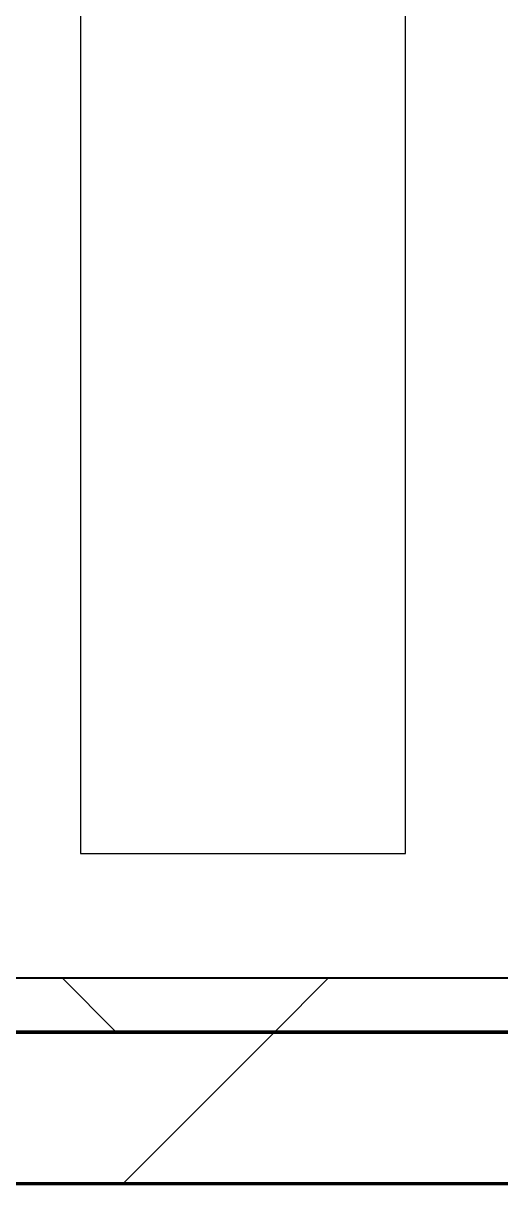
# Model space of a CAD drawing. Header units: millimetres. Extents: x -726012 to -647389, y -20772 to 18805.
# Drawn here: x -710377 to -709936, y -3461 to -2390 of the extents above; entities that cross this region are included whole.
import ezdxf
from ezdxf.xclip import XClip

# ---------------------------------------------------------------- set-up
doc = ezdxf.new("R2010")
doc.units = ezdxf.units.MM
doc.header["$XCLIPFRAME"] = 0
doc.layers.add('000 - WIPEOUT', color=250, linetype='Continuous')
doc.layers.add('A11_ALU.SOLID SHEET', color=2, linetype='Continuous')
for name, color, linetype, lineweight in [('A-GLAZ-CURT', 2, 'Continuous', 9), ('A-WALL', 5, 'Continuous', 35), ('A-WALL-FNSH', 2, 'Continuous', 35), ('A-WALL-PATT', 1, 'Continuous', 35)]:
    doc.layers.add(name, color=color, linetype=linetype, lineweight=lineweight)

# ---------------------------------------------------------------- blocks, each defined once
blk = doc.blocks.new('PPLS-PP19_Custom Tile Pattern - Custom Tile Pattern-V144-4233-01 ENLARGED MULTI-PURPOSE LEVEL - REFLECTED CEILING PLAN - SHEET 4')
at = {"layer": 'A-GLAZ-CURT'}
for p, q in [((-300, 0), (300, 0)), ((300, 0), (-300, 0)), ((196, 0), (206.4, 0)), ((206.4, 0), (196, 0)), ((207.2, 0), (213.3, 0)), ((213.3, 0), (207.2, 0)), ((230.1, 0), (300, 0)), ((-300, -50), (300, -50)), ((300, -50), (-300, -50))]:
    blk.add_line(p, q, dxfattribs=at)
for points, knots in [([(136.4, 0), (121.7, 0), (86.9, 0), (51.2, 0), (31.2, 0)], [-106.750556, -106.750556, -106.750556, -106.750556, -59.610984, 0, 0, 0, 0]), ([(36.3, 0), (37.8, 0), (48.8, 0), (64.8, 0), (95.9, 0), (124.5, 0), (132.4, 0), (134.6, 0)], [-314.598523, -314.598523, -314.598523, -314.598523, -305.899624, -287.17622, -249.500363, -194.761443, -152.241002, -152.241002, -152.241002, -152.241002]), ([(69.8, 0), (74.8, 0), (97.9, 0), (120.5, 0), (138, 0), (138.1, 0)], [-361.620936, -361.620936, -361.620936, -361.620936, -346.313304, -291.370682, -291.016208, -291.016208, -291.016208, -291.016208]), ([(114.4, 0), (114.2, 0), (112.1, 0), (105.4, 0), (92.4, 0), (85.6, 0), (76.1, 0), (71, 0), (69.8, 0)], [-8148.58938, -8148.58938, -8148.58938, -8148.58938, -8105.191388, -7723.759874, -7531.75727, -7135.649961, -6924.452779, -6861.970004, -6861.970004, -6861.970004, -6861.970004]), ([(69.9, 0), (80.8, 0), (101.1, 0), (116.4, 0), (128.6, 0), (128.9, 0)], [-95.855748, -95.855748, -95.855748, -95.855748, -63.759246, -39.050993, -35.895543, -35.895543, -35.895543, -35.895543]), ([(138.1, 0), (129.1, 0), (108.5, 0), (82.2, 0), (70.1, 0)], [-452.974269, -452.974269, -452.974269, -452.974269, -401.860199, -358.877847, -358.877847, -358.877847, -358.877847]), ([(94.4, 0), (94.4, 0), (94.6, 0), (99.1, 0), (109, 0), (120.8, 0), (139.9, 0), (163.3, 0), (185.2, 0), (193.6, 0), (194.7, 0), (194.8, 0)], [-2348.345796, -2348.345796, -2348.345796, -2348.345796, -2310.419338, -2233.599744, -2052.234781, -1843.028543, -1530.39897, -1095.004608, -529.74427, -295.064701, -265.121568, -265.121568, -265.121568, -265.121568]), ([(129, 0), (129, 0), (124.4, 0), (122.4, 0), (115, 0), (108, 0), (103.1, 0)], [-35.386604, -35.386604, -35.386604, -35.386604, -31.430235, -22.807238, -15.488593, 0, 0, 0, 0]), ([(138.1, 0), (136.4, 0), (132.6, 0), (126.2, 0), (118.6, 0), (114.2, 0), (112, 0), (105.7, 0), (105.2, 0), (105.2, 0)], [-9776.80715, -9776.80715, -9776.80715, -9776.80715, -9677.714971, -9567.007022, -9453.21225, -9220.200448, -9012.77275, -8966.157302, -8929.495943, -8929.495943, -8929.495943, -8929.495943]), ([(105.3, 0), (105.5, 0), (111, 0), (112.7, 0), (113.6, 0)], [-8920.561005, -8920.561005, -8920.561005, -8920.561005, -8814.835624, -8577.462505, -8577.462505, -8577.462505, -8577.462505]), ([(128.6, 0), (128.8, 0), (130.2, 0), (134.5, 0), (137.5, 0), (137.6, 0)], [-633.326174, -633.326174, -633.326174, -633.326174, -627.736123, -618.981161, -618.494257, -618.494257, -618.494257, -618.494257]), ([(137.1, 0), (136, 0), (133.6, 0), (129.9, 0), (129.1, 0)], [-670.405967, -670.405967, -670.405967, -670.405967, -651.020627, -640.742133, -640.742133, -640.742133, -640.742133]), ([(138.1, 0), (143.4, 0), (152.9, 0), (161.2, 0), (162.2, 0), (162.8, 0)], [-618.044362, -618.044362, -618.044362, -618.044362, -602.094757, -592.980799, -581.414464, -581.414464, -581.414464, -581.414464]), ([(157.9, 0), (156.8, 0), (151.7, 0), (144.7, 0), (139.4, 0), (138.2, 0)], [-10292.955006, -10292.955006, -10292.955006, -10292.955006, -10098.273015, -9847.788484, -9778.307256, -9778.307256, -9778.307256, -9778.307256]), ([(168.4, 0), (167.7, 0), (162.5, 0), (152.8, 0), (139.8, 0), (139.1, 0)], [-543.375029, -543.375029, -543.375029, -543.375029, -530.793311, -458.593899, -454.816382, -454.816382, -454.816382, -454.816382]), ([(193.8, 0), (193.3, 0), (190.1, 0), (183.1, 0), (171, 0), (161.9, 0), (161.3, 0), (158.4, 0), (157.9, 0), (157.8, 0)], [-11665.349007, -11665.349007, -11665.349007, -11665.349007, -11565.880756, -11105.624034, -10839.086983, -10768.332124, -10666.779182, -10580.760289, -10550.278881, -10550.278881, -10550.278881, -10550.278881]), ([(300, 0), (286.5, 0), (254.2, 0), (207.1, 0), (177.4, 0), (159.3, 0), (158.3, 0), (158.3, 0)], [-285.253232, -285.253232, -285.253232, -285.253232, -244.693688, -187.987675, -143.776725, -129.632772, -123.352749, -123.352749, -123.352749, -123.352749]), ([(159.1, 0), (159.1, 0), (160.8, 0), (165.2, 0), (174.2, 0), (186, 0), (200.6, 0), (206.2, 0), (206.5, 0)], [-115.643202, -115.643202, -115.643202, -115.643202, -114.681583, -87.660824, -65.295536, -41.623857, -24.459831, -23.532302, -23.532302, -23.532302, -23.532302]), ([(162.8, 0), (165.4, 0), (170.9, 0), (172.6, 0), (172.6, 0)], [-111.264224, -111.264224, -111.264224, -111.264224, -56.742688, -19.085662, -19.085662, -19.085662, -19.085662]), ([(247.1, 0), (246.8, 0), (245, 0), (238.3, 0), (226.6, 0), (221.1, 0), (200.3, 0), (183, 0), (174.3, 0), (169.7, 0), (169, 0)], [-9649.085549, -9649.085549, -9649.085549, -9649.085549, -9581.591397, -9406.094246, -9221.510254, -9016.44624, -8717.832359, -8253.978395, -8152.463617, -8069.855175, -8069.855175, -8069.855175, -8069.855175]), ([(215.2, 0), (214.6, 0), (210.5, 0), (204, 0), (187.5, 0), (175.3, 0), (169.5, 0)], [-203.825446, -203.825446, -203.825446, -203.825446, -198.527383, -184.406837, -162.427601, -142.916156, -142.916156, -142.916156, -142.916156]), ([(171.5, 0), (176.5, 0), (193.2, 0), (201.7, 0), (208.8, 0), (213.9, 0), (242, 0), (266.7, 0), (281.7, 0), (291.7, 0), (296.5, 0), (297.9, 0), (298.1, 0)], [-7971.819559, -7971.819559, -7971.819559, -7971.819559, -7784.112253, -7606.717214, -7289.299508, -7042.621073, -6582.165592, -6068.460911, -5766.029927, -5566.724884, -5280.360606, -5199.253518, -5199.253518, -5199.253518, -5199.253518]), ([(172.1, 0), (177.7, 0), (187.9, 0), (200.3, 0), (204.8, 0), (206.4, 0)], [-255.364076, -255.364076, -255.364076, -255.364076, -237.955587, -223.92608, -218.254875, -218.254875, -218.254875, -218.254875]), ([(206.7, 0), (207.3, 0), (210.1, 0), (214, 0), (215.1, 0)], [-217.881436, -217.881436, -217.881436, -217.881436, -215.862851, -208.75215, -208.75215, -208.75215, -208.75215]), ([(300, 0), (288.2, 0), (262, 0), (230.4, 0), (219.9, 0), (219, 0)], [-12528.858583, -12528.858583, -12528.858583, -12528.858583, -11905.454923, -11162.864862, -10856.732305, -10856.732305, -10856.732305, -10856.732305]), ([(219.9, 0), (220.9, 0), (227.8, 0), (242.1, 0), (246.5, 0), (247, 0)], [-10670.940496, -10670.940496, -10670.940496, -10670.940496, -10511.382485, -9925.173265, -9834.877357, -9834.877357, -9834.877357, -9834.877357]), ([(284.8, 0), (284.8, 0), (285.1, 0), (287.5, 0), (293.6, 0), (297.8, 0), (300, 0)], [-4110.630118, -4110.630118, -4110.630118, -4110.630118, -4053.389046, -3959.664717, -3862.421465, -3746.95702, -3746.95702, -3746.95702, -3746.95702]), ([(297.4, 0), (295.8, 0), (291.6, 0), (285.4, 0), (284.9, 0)], [-4803.172655, -4803.172655, -4803.172655, -4803.172655, -4358.271401, -4143.037883, -4143.037883, -4143.037883, -4143.037883])]:
    blk.add_open_spline(points, degree=3, knots=knots, dxfattribs=at)
for points in [[(168.7, 0), (168.7, 0), (169.8, 0), (171.5, 0)], [(195.1, 0), (194.9, 0), (194.4, 0), (193.8, 0)], [(206.8, 0), (213.9, 0), (220, 0), (230.1, 0)]]:
    blk.add_open_spline(points, degree=3, dxfattribs=at)
blk = doc.blocks.new('PPLS-PP19_Custom Tile Pattern - Custom Tile Pattern-V145-4233-01 ENLARGED MULTI-PURPOSE LEVEL - REFLECTED CEILING PLAN - SHEET 4')
at = {"layer": 'A-GLAZ-CURT'}
for p, q in [((-300, 0), (300, 0)), ((300, 0), (-300, 0)), ((-293.1, 0), (-275.8, 0)), ((-275.8, 0), (-293.1, 0)), ((-222.3, 0), (-205, 0)), ((-205, 0), (-222.3, 0)), ((-300, -50), (300, -50)), ((300, -50), (-300, -50))]:
    blk.add_line(p, q, dxfattribs=at)
at = {"layer": 'A-GLAZ-CURT', "flags": 128}
for points in [[(-300, 0), (-291.6, 0), (-283.3, 0), (-275.2, 0), (-267.3, 0), (-259.5, 0), (-251.8, 0), (-244.2, 0), (-236.7, 0), (-229.4, 0), (-222.1, 0), (-214.8, 0), (-207.7, 0), (-200.8, 0), (-194, 0), (-188.5, 0)], [(-125.2, 0), (-128.5, 0), (-134.2, 0), (-140, 0), (-145.5, 0), (-150.6, 0), (-155.5, 0), (-160.3, 0), (-164.9, 0), (-169.6, 0), (-174.5, 0), (-179.5, 0), (-184.8, 0), (-190.4, 0), (-196.4, 0), (-202.6, 0), (-209, 0), (-215.7, 0), (-222.6, 0), (-229.7, 0), (-237, 0), (-244.4, 0), (-252, 0), (-259.7, 0), (-267.5, 0), (-275.5, 0), (-283.6, 0), (-291.7, 0), (-300, 0)], [(-187.5, 0), (-181.4, 0), (-175.6, 0), (-170.3, 0), (-165.6, 0), (-162, 0), (-159.5, 0), (-157.5, 0), (-154.5, 0), (-149.4, 0), (-141.8, 0), (-132.8, 0), (-126.1, 0)]]:
    blk.add_lwpolyline(points, dxfattribs=at)
at = {"layer": 'A-GLAZ-CURT'}
for points, knots in [([(-300, 0), (-284.7, 0), (-236.6, 0), (-174.6, 0), (-135, 0), (-120.9, 0), (-120.2, 0)], [-5323.127839, -5323.127839, -5323.127839, -5323.127839, -4502.809032, -2700.551212, -1002.059161, -915.837071, -915.837071, -915.837071, -915.837071]), ([(-257.9, 0), (-266.2, 0), (-279.9, 0), (-294.5, 0), (-300, 0)], [-14214.785993, -14214.785993, -14214.785993, -14214.785993, -13729.592194, -13439.944408, -13439.944408, -13439.944408, -13439.944408]), ([(-137.9, 0), (-140.6, 0), (-147.7, 0), (-147.7, 0), (-158.7, 0), (-174, 0), (-185.6, 0), (-209.8, 0), (-232, 0), (-255.2, 0), (-262.6, 0), (-264.9, 0), (-265.4, 0)], [-3187.727384, -3187.727384, -3187.727384, -3187.727384, -2919.378265, -2477.344047, -2237.412286, -2029.680487, -1755.085331, -1400.429864, -858.079193, -543.655514, -208.940337, 0, 0, 0, 0]), ([(-120.2, 0), (-124.9, 0), (-152, 0), (-196, 0), (-241.7, 0), (-256.9, 0)], [-17577.168656, -17577.168656, -17577.168656, -17577.168656, -17136.203329, -15131.813646, -14235.409852, -14235.409852, -14235.409852, -14235.409852]), ([(-255.8, 0), (-252.6, 0), (-241, 0), (-226, 0), (-213.1, 0), (-201, 0), (-193.3, 0), (-188.6, 0)], [-5645.734042, -5645.734042, -5645.734042, -5645.734042, -5413.335975, -5017.494783, -4832.723979, -4666.091899, -4391.682511, -4391.682511, -4391.682511, -4391.682511]), ([(-188.6, 0), (-191.5, 0), (-202.9, 0), (-216.6, 0), (-231.3, 0), (-233.5, 0), (-234, 0)], [-1579.511064, -1579.511064, -1579.511064, -1579.511064, -1422.553702, -978.033455, -846.069444, -682.911962, -682.911962, -682.911962, -682.911962]), ([(-233.5, 0), (-233.4, 0), (-232.4, 0), (-230.7, 0), (-225.3, 0), (-223.6, 0)], [-455.274641, -455.274641, -455.274641, -455.274641, -440.605512, -119.536984, 0, 0, 0, 0]), ([(-223.6, 0), (-219.4, 0), (-206.2, 0), (-188.6, 0), (-169, 0), (-152.1, 0), (-136.8, 0), (-127.3, 0), (-124.2, 0), (-123.4, 0), (-123.3, 0)], [-5463.295695, -5463.295695, -5463.295695, -5463.295695, -5161.076232, -4739.070012, -4465.409639, -4149.119819, -3839.893365, -3647.167523, -3488.92562, -3439.852845, -3439.852845, -3439.852845, -3439.852845]), ([(-187.9, 0), (-187.4, 0), (-180.9, 0), (-171.8, 0), (-158.7, 0), (-157.2, 0)], [-4378.324359, -4378.324359, -4378.324359, -4378.324359, -4349.945572, -4000.813434, -3840.635403, -3840.635403, -3840.635403, -3840.635403]), ([(-133.8, 0), (-135.5, 0), (-137.8, 0), (-149.3, 0), (-162, 0), (-174.8, 0), (-184.6, 0), (-187.8, 0)], [-2731.647847, -2731.647847, -2731.647847, -2731.647847, -2418.507304, -2308.929706, -2113.765672, -1763.376603, -1593.461244, -1593.461244, -1593.461244, -1593.461244]), ([(-152.3, 0), (-151, 0), (-147.7, 0), (-143.6, 0), (-138.6, 0)], [-3494.978217, -3494.978217, -3494.978217, -3494.978217, -3371.022232, -3227.460399, -3227.460399, -3227.460399, -3227.460399]), ([(-118.8, 0), (-121.9, 0), (-126.3, 0), (-137, 0), (-147.5, 0), (-150, 0), (-150.6, 0)], [-5938.474035, -5938.474035, -5938.474035, -5938.474035, -5700.061948, -5508.838257, -5298.784692, -5196.16478, -5196.16478, -5196.16478, -5196.16478]), ([(-150.3, 0), (-150.1, 0), (-147.7, 0), (-142.6, 0), (-129.9, 0), (-121.7, 0), (-120.3, 0)], [-4948.728362, -4948.728362, -4948.728362, -4948.728362, -4883.323924, -4440.880425, -4054.690705, -3978.357506, -3978.357506, -3978.357506, -3978.357506]), ([(-26.8, 0), (-27.8, 0), (-36.2, 0), (-53.5, 0), (-78.2, 0), (-110.9, 0), (-130.5, 0), (-147.7, 0), (-149.1, 0)], [-8718.362214, -8718.362214, -8718.362214, -8718.362214, -8532.293389, -8073.216054, -7508.296369, -7004.680444, -6449.282163, -6277.220794, -6277.220794, -6277.220794, -6277.220794]), ([(-148.2, 0), (-146.9, 0), (-140.1, 0), (-137.3, 0), (-133.9, 0), (-128.8, 0), (-126.5, 0)], [-6162.058746, -6162.058746, -6162.058746, -6162.058746, -6017.569127, -5560.701257, -5364.112219, -5231.017328, -5231.017328, -5231.017328, -5231.017328]), ([(-120.7, 0), (-122.7, 0), (-128.6, 0), (-139, 0), (-146.1, 0), (-146.9, 0)], [-1050.856125, -1050.856125, -1050.856125, -1050.856125, -945.742622, -741.901385, -489.130243, -489.130243, -489.130243, -489.130243]), ([(-146.7, 0), (-146.6, 0), (-145.5, 0), (-135.7, 0), (-128.3, 0), (-125.2, 0)], [-420.34245, -420.34245, -420.34245, -420.34245, -406.956646, -290.263673, 0, 0, 0, 0]), ([(-127.4, 0), (-131.6, 0), (-133.2, 0), (-134.1, 0), (-134.1, 0)], [-8540.990293, -8540.990293, -8540.990293, -8540.990293, -8266.114998, -8246.473386, -8246.473386, -8246.473386, -8246.473386]), ([(-134.1, 0), (-133.3, 0), (-130.6, 0), (-124.3, 0), (-120.2, 0)], [-7657.439573, -7657.439573, -7657.439573, -7657.439573, -7293.749979, -6923.229836, -6923.229836, -6923.229836, -6923.229836]), ([(-120.1, 0), (-120.1, 0), (-120.3, 0), (-121.3, 0), (-129.2, 0), (-133.8, 0)], [-2930.241994, -2930.241994, -2930.241994, -2930.241994, -2920.575025, -2840.280255, -2731.647847, -2731.647847, -2731.647847, -2731.647847]), ([(-113.4, 0), (-113.4, 0), (-114, 0), (-119.7, 0), (-125.4, 0), (-127, 0), (-127.4, 0)], [-328.499627, -328.499627, -328.499627, -328.499627, -282.672656, -98.539552, -24.539552, 0, 0, 0, 0]), ([(-125.2, 0), (-124.9, 0), (-123.7, 0), (-121.9, 0), (-120.3, 0)], [-3362.7396, -3362.7396, -3362.7396, -3362.7396, -3342.215224, -3240.4185, -3240.4185, -3240.4185, -3240.4185]), ([(-122.1, 0), (-122, 0), (-121.7, 0), (-121.2, 0), (-120.9, 0)], [-3136.336417, -3136.336417, -3136.336417, -3136.336417, -3110.304437, -3035.164275, -3035.164275, -3035.164275, -3035.164275]), ([(-120.2, 0), (-119.3, 0), (-111.4, 0), (-92, 0), (-74, 0), (-62.7, 0), (-60.4, 0), (-60, 0)], [-6921.147306, -6921.147306, -6921.147306, -6921.147306, -6839.55839, -6236.997189, -5713.340575, -5140.470607, -5006.787413, -5006.787413, -5006.787413, -5006.787413]), ([(-86.2, 0), (-91.4, 0), (-102.2, 0), (-114.2, 0), (-120.2, 0)], [-1681.3698, -1681.3698, -1681.3698, -1681.3698, -1374.161226, -1059.202332, -1059.202332, -1059.202332, -1059.202332]), ([(-119.7, 0), (-117.5, 0), (-106.5, 0), (-86.7, 0), (-63.4, 0), (-55.4, 0), (-52.3, 0), (-52, 0)], [-5106.469297, -5106.469297, -5106.469297, -5106.469297, -4994.692869, -4542.524482, -4008.285538, -3689.699207, -3652.250109, -3652.250109, -3652.250109, -3652.250109]), ([(-119.5, 0), (-116.2, 0), (-109.5, 0), (-99.5, 0), (-91.5, 0)], [-887.187973, -887.187973, -887.187973, -887.187973, -460.363443, 0, 0, 0, 0]), ([(-72.9, 0), (-75.5, 0), (-88.2, 0), (-105.3, 0), (-119.4, 0)], [-19442.345229, -19442.345229, -19442.345229, -19442.345229, -18935.241197, -17604.717929, -17604.717929, -17604.717929, -17604.717929]), ([(-119.4, 0), (-116.9, 0), (-110.7, 0), (-98.9, 0), (-85.3, 0), (-71.7, 0), (-65.9, 0), (-65.1, 0)], [-3222.62545, -3222.62545, -3222.62545, -3222.62545, -3074.362186, -2902.289527, -2605.247022, -2322.099534, -2241.8264, -2241.8264, -2241.8264, -2241.8264]), ([(-119.2, 0), (-116.2, 0), (-105.5, 0), (-90.4, 0), (-75.3, 0), (-68.4, 0), (-65.1, 0), (-63.6, 0)], [-3958.98269, -3958.98269, -3958.98269, -3958.98269, -3793.097032, -3402.597032, -3144.956779, -3050.982048, -2969.237017, -2969.237017, -2969.237017, -2969.237017]), ([(-36.3, 0), (-36.4, 0), (-37.3, 0), (-45, 0), (-46.1, 0), (-60.6, 0), (-81.2, 0), (-99.5, 0), (-114, 0), (-117.3, 0), (-118.8, 0)], [-1855.773136, -1855.773136, -1855.773136, -1855.773136, -1810.870157, -1672.078046, -1405.135169, -1060.00838, -740.068933, -229.489605, -116.330425, 0, 0, 0, 0]), ([(-117.7, 0), (-117.2, 0), (-114.8, 0), (-113.4, 0), (-113.4, 0)], [-821.249067, -821.249067, -821.249067, -821.249067, -394.672656, -330.879064, -330.879064, -330.879064, -330.879064]), ([(-52.5, 0), (-55, 0), (-64.2, 0), (-85.2, 0), (-107.6, 0), (-116.6, 0), (-117.6, 0)], [-3120.746453, -3120.746453, -3120.746453, -3120.746453, -2842.901703, -2193.204658, -1433.981041, -985.49888, -985.49888, -985.49888, -985.49888]), ([(-115.8, 0), (-115, 0), (-110.4, 0), (-96.8, 0), (-71.3, 0), (-42.5, 0), (-12.8, 0), (4.2, 0), (9.6, 0), (10.1, 0), (10.2, 0)], [-5724.064692, -5724.064692, -5724.064692, -5724.064692, -5430.283136, -5103.229623, -4799.173296, -4065.652676, -3589.737505, -3285.047089, -3066.359526, -3044.715262, -3044.715262, -3044.715262, -3044.715262]), ([(-51.9, 0), (-53.8, 0), (-60.5, 0), (-75.6, 0), (-94, 0), (-112, 0), (-114.9, 0), (-115.6, 0)], [-1573.215477, -1573.215477, -1573.215477, -1573.215477, -1466.981642, -1208.454564, -789.402658, -501.969187, -243.577221, -243.577221, -243.577221, -243.577221]), ([(-91.5, 0), (-90.1, 0), (-84.7, 0), (-77.4, 0), (-72.7, 0), (-72.6, 0), (-72.6, 0)], [-19832.387487, -19832.387487, -19832.387487, -19832.387487, -19753.885894, -19541.04734, -19478.625389, -19471.062469, -19471.062469, -19471.062469, -19471.062469]), ([(-64, 0), (-64.1, 0), (-72.5, 0), (-80.6, 0), (-86.2, 0)], [-2171.769325, -2171.769325, -2171.769325, -2171.769325, -2007.031671, -1681.3698, -1681.3698, -1681.3698, -1681.3698]), ([(-29, 0), (-34, 0), (-43.7, 0), (-56.4, 0), (-71.7, 0), (-77.8, 0), (-82.7, 0), (-83.3, 0), (-83.3, 0)], [-2680.714891, -2680.714891, -2680.714891, -2680.714891, -2413.671296, -2161.752162, -2006.592567, -1646.621388, -1424.436217, -1393.971743, -1393.971743, -1393.971743, -1393.971743]), ([(-83.3, 0), (-83.3, 0), (-82.9, 0), (-76.1, 0), (-64.8, 0), (-56.6, 0), (-52, 0)], [-1393.4169, -1393.4169, -1393.4169, -1393.4169, -1353.722004, -1274.333717, -1073.56893, -750.600169, -750.600169, -750.600169, -750.600169]), ([(-52, 0), (-58.8, 0), (-65.8, 0), (-66.4, 0), (-66.4, 0)], [-2974.949968, -2974.949968, -2974.949968, -2974.949968, -2542.574734, -2498.224237, -2498.224237, -2498.224237, -2498.224237]), ([(-66.4, 0), (-66.4, 0), (-63.6, 0), (-58.4, 0), (-53, 0), (-51.9, 0)], [-2493.31794, -2493.31794, -2493.31794, -2493.31794, -2315.303971, -1809.437387, -1698.341726, -1698.341726, -1698.341726, -1698.341726]), ([(-63.6, 0), (-61.5, 0), (-57.4, 0), (-54.5, 0), (-45.2, 0), (-40.8, 0), (-40.5, 0), (-40.4, 0)], [-2969.237017, -2969.237017, -2969.237017, -2969.237017, -2851.217951, -2734.127174, -2474.780881, -2410.990208, -2350.645972, -2350.645972, -2350.645972, -2350.645972]), ([(-58.8, 0), (-58.4, 0), (-57.3, 0), (-54.2, 0), (-46.3, 0), (-42.6, 0), (-41.8, 0)], [-4859.52896, -4859.52896, -4859.52896, -4859.52896, -4680.891996, -4469.85053, -4321.566175, -4270.495146, -4270.495146, -4270.495146, -4270.495146])]:
    blk.add_open_spline(points, degree=3, knots=knots, dxfattribs=at)
for points in [[(-258.6, 0), (-258.2, 0), (-257.8, 0), (-257.3, 0)], [(-126.5, 0), (-124.5, 0), (-122.4, 0), (-120.3, 0)]]:
    blk.add_open_spline(points, degree=3, dxfattribs=at)
blk = doc.blocks.new('*U885')
at = {"layer": 'A-GLAZ-CURT'}
for name, p in [('PPLS-PP19_Custom Tile Pattern - Custom Tile Pattern-V144-4233-01 ENLARGED MULTI-PURPOSE LEVEL - REFLECTED CEILING PLAN - SHEET 4', (-34200, 4270.5)), ('PPLS-PP19_Custom Tile Pattern - Custom Tile Pattern-V145-4233-01 ENLARGED MULTI-PURPOSE LEVEL - REFLECTED CEILING PLAN - SHEET 4', (-33600, 4270.5))]:
    blk.add_blockref(name, p, dxfattribs=at)
blk = doc.blocks.new('*U1258')
at = {"color": 3}
blk.add_wipeout([(-900, 2950), (900, 2950), (900, 2650), (-900, 2650)], dxfattribs=at).dxf.layer = '000 - WIPEOUT'
at = {"layer": 'A11_ALU.SOLID SHEET', "color": 0, "linetype": 'ByBlock'}
blk.add_lwpolyline([(-900, 2650), (900, 2650), (900, 2950), (-900, 2950)], close=True, dxfattribs=at)
blk = doc.blocks.new('*U1287')
blk.add_lwpolyline([(21173.4, -580), (28210, -580), (28210, -6850), (45954.2, -6850), (45954.2, 600), (82995.1, 600), (83086.5, 650), (90052, 650), (90392, 990), (103159.2, 990), (103159.2, 4990), (21173.4, 4990), (21173.4, 3485.5), (21203.4, 3485.5), (21203.4, 925.5), (21173.4, 925.5), (21173.4, -580)])
at = {"layer": 'A11_ALU.SOLID SHEET', "color": 0, "linetype": 'ByBlock', "rotation": 90}
blk.add_blockref('*U1258', (37308.5, -5835), dxfattribs=at)

msp = doc.modelspace()

# ---------------------------------------------------------------- hatches: boundary and pattern name
at = {"layer": 'A-WALL-PATT', "lineweight": 9}
h = msp.add_hatch(dxfattribs=at)
h.set_pattern_fill('FP_3', color=256, style=0, pattern_type=2)
h.set_pattern_definition([(45, (0, 0), (-212.13203, 212.13203), []), (135, (0, 0), (-212.13203, -212.13203), [])])
h.paths.add_polyline_path([(-698728.2, -3320.9), (-698728.2, -3270.9), (-701451, -3270.9), (-701339.1, -3320.9), (-699206.3, -3320.9)])
h.paths.add_polyline_path([(-703169.5, -3320.9), (-701449.4, -3320.9), (-701561.4, -3270.9), (-705051, -3270.9), (-704939.1, -3320.9), (-703306.2, -3320.9)])
h.paths.add_polyline_path([(-706586.1, -3320.9), (-705049.4, -3320.9), (-705161.4, -3270.9), (-716522.4, -3270.9), (-716522.4, -3320.9), (-706722.7, -3320.9)])
h = msp.add_hatch(dxfattribs=at)
h.set_pattern_fill('FP_4', color=256, style=0, pattern_type=2)
h.set_pattern_definition([(45, (0, 0), (-212.13203, 212.13203), [])])
h.paths.add_polyline_path([(-698678.2, -3460.9), (-698678.2, -3320.9), (-701339.1, -3320.9), (-701288.7, -3343.5), (-701285, -3341.3), (-701279.8, -3341.3), (-701273.7, -3345.9), (-701272.7, -3350.6), (-701207.4, -3379.8), (-701225.7, -3420.9), (-701449.4, -3320.9), (-704939.1, -3320.9), (-704888.7, -3343.5), (-704885, -3341.3), (-704879.8, -3341.3), (-704873.7, -3345.9), (-704872.7, -3350.6), (-704807.4, -3379.8), (-704825.7, -3420.9), (-705049.4, -3320.9), (-716522.4, -3320.9), (-716522.4, -3460.9), (-699206.3, -3460.9)])

# ---------------------------------------------------------------- linework, layer by layer
at = {"layer": 'A-WALL', "color": 7, "lineweight": 70}
for p, q in [((-716472.4, -3320.9), (-705982.4, -3320.9)), ((-705982.4, -3320.9), (-716472.4, -3320.9)), ((-705982.4, -3460.9), (-716522.4, -3460.9))]:
    msp.add_line(p, q, dxfattribs=at)
at = {"layer": 'A-WALL-FNSH', "color": 250}
msp.add_line((-716522.4, -3270.9), (-705982.4, -3270.9), dxfattribs=at)

# ---------------------------------------------------------------- block references
msp.add_blockref('*U885', (-676282.4, -7541.4))

# ---------------------------------------------------------------- next in the draw order: block references
at = {"layer": 'A11_ALU.SOLID SHEET'}
ref = msp.add_blockref('*U1287', (-744682.4, 3579), dxfattribs=at)
XClip(ref).set_block_clipping_path([(22516.8245944298, -23612.0000696909), (92487.8891097467, 7199.9972603897)])

doc.saveas('drawing.dxf')
